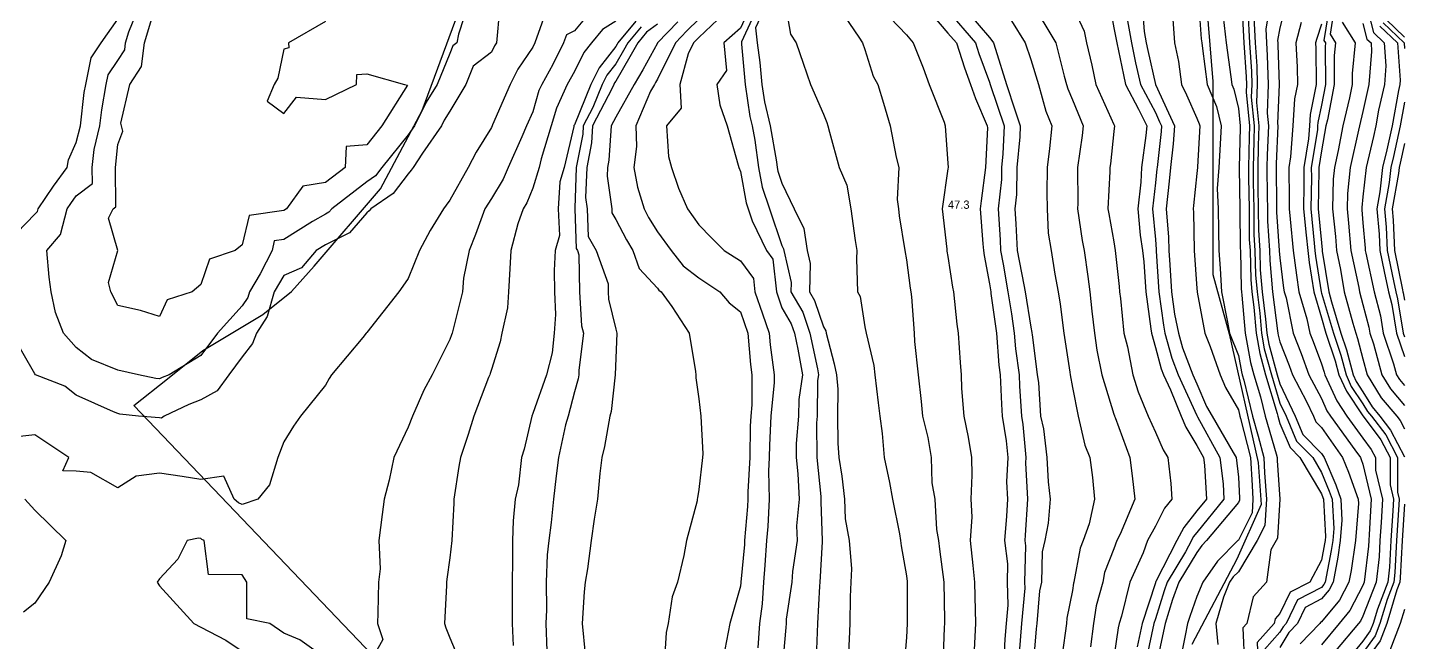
# Model space of a CAD drawing. Extents: x 0 to 335, y 0 to 561.
# Drawn here: x 169.1 to 335, y 197.7 to 271.9 of the extents above; entities that cross this region are included whole.
import ezdxf

# ---------------------------------------------------------------- set-up
doc = ezdxf.new("R2010")
doc.units = 0
for name, color, linetype in [('CONTOURS_MAJEURES', 3, 'CONTINUOUS'), ('CONTOURS_MINEURES', 8, 'CONTINUOUS'), ('PARCELLE', 4, 'CONTINUOUS'), ('POINTS_COTES', 7, 'CONTINUOUS')]:
    doc.layers.add(name, color=color, linetype=linetype)

msp = doc.modelspace()

# ---------------------------------------------------------------- linework, layer by layer
at = {"layer": 'CONTOURS_MAJEURES'}
for points in [[(222.335, 274.997), (221.057, 271.056), (220.844, 270.001), (220.365, 269.637), (220, 268.73), (218.461, 265.004), (217.151, 262.849), (215.745, 259.997), (214.997, 258.923), (211.82, 255), (211.029, 253.975), (210.005, 253.275), (205.79, 250.004), (205.425, 249.58), (205.002, 249.373), (203.456, 248.456), (199.999, 246.318), (198.847, 246.15), (198.58, 244.996), (197.162, 242.163), (195.855, 240), (195.671, 239.326), (194.996, 238.295), (191.99, 235.004), (190.004, 232.318), (186.192, 229.996), (185.326, 229.672), (185.001, 229.516), (184.57, 229.565), (182.499, 229.996), (179.998, 230.54), (176.842, 231.845), (174.995, 233.289), (173.454, 235.004), (172.499, 237.502), (171.989, 240), (171.745, 241.744), (171.444, 244.996), (173.081, 246.916), (173.905, 250.004), (174.347, 250.652), (174.995, 251.553), (176.934, 253.063), (176.923, 255), (177.139, 257.142), (177.837, 259.997), (178.064, 261.932), (178.611, 265.004), (178.845, 266.156), (179.998, 267.889), (180.825, 269.175), (180.935, 270.001), (181.33, 271.331), (182.801, 274.997)], [(257.393, 274.997), (255.118, 270.119), (255.131, 270.001), (255.154, 269.847), (255.582, 265.004), (256.154, 261.152), (256.429, 259.997), (256.729, 258.27), (257.173, 255), (257.616, 252.617), (258.497, 250.004), (260.003, 245.594), (260.199, 245.193), (260.228, 244.996), (261.125, 241.123), (261.09, 240), (262.534, 237.537), (263.387, 235.004), (264.285, 230.708), (264.417, 229.996), (264.311, 229.312), (264.253, 225), (264.183, 224.188), (264.225, 220.003), (264.692, 215.3), (264.706, 214.996), (264.676, 214.676), (264.874, 209.999), (264.852, 209.857), (264.59, 205.003), (264.516, 204.522), (264.309, 199.996), (264.151, 195.844)], [(280.004, 273.854), (283.309, 270.001), (283.718, 268.721), (284.996, 265.26), (285.076, 265.004), (285.115, 264.886), (286.762, 259.997), (286.616, 256.618), (286.455, 255), (286.444, 253.554), (286.038, 250.004), (286.281, 246.282), (286.342, 244.996), (286.664, 243.331), (287.229, 240), (287.671, 237.329), (287.998, 235.004), (288.133, 233.136), (288.589, 229.996), (288.639, 228.637), (288.859, 225), (289.019, 224.02), (289.387, 220.003), (289.36, 219.363), (289.59, 214.996), (289.32, 210.678), (289.267, 209.999), (289.352, 209.353), (289.242, 205.003), (289.267, 204.27), (288.887, 199.996), (288.582, 196.415)], [(316.146, 273.853), (316.35, 270.001), (316.568, 266.57), (316.617, 265.004), (316.554, 263.449), (316.916, 259.997), (316.841, 258.158), (316.771, 255), (316.789, 253.213), (316.842, 250.004), (316.863, 246.861), (316.993, 244.996), (317.059, 242.057), (317.244, 240), (317.567, 237.434), (317.783, 235.004), (318.118, 233.12), (318.969, 229.996), (319.996, 226.571), (320.736, 225), (321.995, 222), (323.952, 220.003), (324.999, 218.23), (325.952, 215.95), (326.299, 214.996), (326.477, 211.475), (326.36, 209.999), (326.183, 208.816), (325.447, 205.003), (325.294, 204.707), (324.999, 204.351), (322.137, 202.86), (320.764, 199.996), (320.385, 199.607), (319.996, 198.949), (318.132, 196.864)], [(326.051, 274.997), (325.308, 270.309), (325.499, 270.001), (325.452, 269.548), (325.481, 265.004), (324.999, 262.5), (324.574, 260.422), (324.547, 259.997), (324.512, 259.511), (323.77, 255), (323.79, 253.793), (323.724, 250.004), (324.128, 245.868), (324.218, 244.996), (324.305, 244.304), (324.954, 240), (324.999, 239.85), (326.445, 235.004), (327.342, 232.342), (327.963, 229.996), (328.596, 228.592), (330.002, 226.49), (330.563, 225.56), (331.037, 225), (332.741, 222.739), (334.168, 220.003), (334.175, 215.826), (334.37, 214.996), (334.331, 214.323), (334.041, 209.999), (333.851, 206.155), (333.718, 205.003), (332.913, 202.91), (332.058, 199.996), (331.48, 198.52), (330.002, 196.469)], [(301.459, 273.542), (302.112, 270.001), (302.611, 267.612), (303.202, 265.004), (304.997, 261.598), (305.505, 260.505), (305.73, 259.997), (305.685, 259.31), (305.193, 255), (305.174, 254.824), (304.997, 253.127), (304.642, 250.004), (304.997, 246.295), (305.102, 245.101), (305.104, 244.996), (305.112, 244.882), (305.399, 240), (305.96, 235.965), (306.151, 235.004), (306.983, 231.984), (307.736, 229.996), (310, 225.076), (310.023, 225.023), (310.036, 225), (310.086, 224.914), (312.756, 220.003), (313.15, 216.851), (313.251, 214.996), (310, 210.988), (309.561, 210.438), (309.338, 209.999), (308.642, 208.643), (306.427, 205.003), (306.047, 203.952), (304.997, 200.562), (304.816, 199.996), (303.953, 196.044)], [(332.425, 272.421), (334.957, 270.001), (335.005, 269.334)], [(243.048, 271.955), (241.438, 270.001), (240.925, 269.078), (240.002, 267.492), (238.907, 266.097), (238.361, 265.004), (237.232, 262.233), (236.078, 259.997), (236.005, 258.991), (235.236, 255), (235.063, 250.069), (235.073, 250.004), (235.228, 245.226), (235.362, 244.996), (235.558, 244.437), (235.62, 240), (235.876, 235.88), (236.088, 235.004), (235.549, 230.547), (235.525, 229.996), (235.475, 229.52), (234.999, 227.929), (234.252, 225), (233.949, 223.951), (233.104, 220.003), (232.806, 217.809), (232.497, 214.996), (232.188, 212.189), (231.908, 209.999), (231.707, 208.29), (231.618, 205.003), (231.648, 201.65), (231.564, 199.996), (231.704, 196.705)], [(335.005, 262.858), (334.495, 259.997), (333.68, 256.324), (333.367, 255), (333.166, 253.164), (332.594, 250.004), (332.785, 247.782), (332.907, 244.996), (333.665, 241.338), (333.952, 240), (334.17, 239.166), (334.86, 235.004), (335.005, 234.576)]]:
    msp.add_lwpolyline(points, dxfattribs=at)
at = {"layer": 'CONTOURS_MINEURES'}
for points in [[(225.963, 274.037), (225.618, 270.001), (225.368, 269.636), (225.003, 268.89), (222.793, 267.211), (221.906, 265.004), (220, 261.781), (219.326, 260.672), (218.993, 259.997), (216.7, 256.701), (215.577, 255), (215.335, 254.663), (214.997, 254.217), (213.163, 251.84), (210.478, 250.004), (210.268, 249.74), (210.005, 249.519), (207.914, 247.089), (205.002, 245.664), (203.876, 244.996), (202.124, 242.875), (199.999, 241.959), (198.815, 240), (197.998, 237.002), (196.689, 235.004), (196.219, 233.78), (194.996, 232.142), (193.365, 229.996), (191.955, 228.044), (190.004, 226.963), (188.574, 226.427), (185.601, 225), (185.255, 224.746), (185.001, 224.79), (182.499, 225), (180.257, 225.258), (179.998, 225.312), (179.48, 225.517), (174.995, 227.522), (173.621, 228.621), (170.097, 229.996), (170.003, 230.107), (167.18, 235.004)], [(205.002, 272.579), (200.555, 270.001), (200.588, 269.413), (199.999, 269.26), (199.257, 265.746), (198.837, 265.004), (197.98, 262.984), (199.999, 261.514), (201.533, 263.469), (205.002, 263.172), (208.754, 265.004), (208.814, 266.194), (210.005, 266.285), (214.543, 265.004), (214.886, 264.893), (211.82, 259.997), (210.005, 257.707), (207.504, 257.499), (207.404, 255), (205.002, 253.17), (202.27, 252.732), (200.336, 250.004), (199.999, 249.795), (195.815, 249.184), (194.996, 245.643), (194.128, 244.996), (191.058, 243.942), (190.004, 240.869), (188.951, 240), (185.963, 239.039), (185.001, 237.002), (182.727, 237.729), (179.998, 238.335), (179.148, 240), (178.872, 241.124), (179.998, 244.996), (178.872, 248.877), (179.421, 250.004), (179.745, 250.257), (179.718, 255), (179.998, 257.776), (180.614, 259.382), (180.443, 259.997), (180.346, 260.345), (181.456, 265.004), (182.842, 267.16), (183.219, 270.001), (184.579, 274.575)], [(254.592, 274.997), (249.997, 270.661), (249.664, 270.333), (249.348, 270.001), (248.694, 268.697), (247.699, 265.004), (247.862, 262.138), (246.083, 259.997), (246.332, 256.329), (246.718, 255), (247.528, 252.475), (248.643, 250.004), (249.997, 248.061), (251.515, 246.516), (253.033, 244.996), (255, 243.734), (256.59, 241.588), (256.758, 240), (257.668, 237.335), (258.468, 235.004), (258.592, 233.592), (259.053, 229.996), (259.056, 229.05), (258.665, 225), (258.504, 221.5), (258.483, 220.003), (258.381, 218.38), (258.458, 214.996), (258.307, 211.693), (258.163, 209.999), (257.967, 207.036), (257.773, 205.003), (257.61, 202.39), (257.322, 199.996), (257.097, 197.094)], [(256.49, 274.997), (255, 271.802), (253.003, 270.001), (253.316, 266.685), (252.181, 265.004), (252.533, 262.535), (253.41, 259.997), (254.74, 255.26), (254.827, 255), (255, 254.513), (255.706, 250.709), (255.944, 250.004), (256.435, 248.568), (258.132, 244.996), (258.927, 243.922), (259.343, 240), (260.003, 238.07), (261.135, 236.137), (261.517, 235.004), (261.919, 233.081), (262.489, 229.996), (262.032, 227.03), (262.004, 225), (261.724, 221.726), (261.741, 220.003), (261.933, 218.067), (262.078, 214.996), (261.773, 211.771), (261.848, 209.999), (261.286, 206.288), (261.217, 205.003), (260.522, 200.516), (260.498, 199.996), (260.48, 199.518), (260.083, 194.999)], [(258.296, 274.997), (256.808, 271.807), (257.005, 270.001), (257.358, 267.645), (257.592, 265.004), (257.904, 262.903), (258.595, 259.997), (259.348, 255.654), (259.437, 255), (259.525, 254.524), (260.003, 253.108), (261.497, 250.004), (262.646, 247.647), (263.049, 244.996), (263.415, 243.415), (263.309, 240), (263.932, 238.936), (264.995, 235.781), (265.286, 235.294), (265.33, 235.004), (266.317, 231.319), (266.565, 229.996), (266.746, 228.247), (266.697, 225), (266.73, 221.736), (266.871, 220.003), (267.222, 217.774), (267.539, 214.996), (267.634, 212.635), (268.094, 209.999), (268.401, 206.598), (268.305, 205.003), (268.225, 203.229), (268.2, 199.996), (268.127, 198.127), (267.958, 194.999)], [(260.34, 274.997), (261.043, 271.041), (261.724, 270.001), (262.563, 267.566), (263.446, 265.004), (264.995, 261.399), (265.405, 260.407), (265.522, 259.997), (265.748, 259.245), (266.886, 255), (267.838, 252.843), (268.309, 250.004), (268.821, 246.175), (269.016, 244.996), (268.972, 243.972), (269.103, 240), (269.437, 239.44), (269.998, 235.784), (270.143, 235.004), (271.097, 231.096), (271.21, 229.996), (271.612, 226.611), (271.785, 225), (272.095, 222.905), (272.335, 220.003), (272.972, 217.027), (273.314, 214.996), (274.161, 210.838), (274.299, 209.999), (274.355, 209.354), (275.001, 205.743), (275.079, 205.081), (275.089, 205.003), (275.091, 204.913), (275.091, 199.996), (275.001, 198.33), (274.743, 194.999)], [(266.344, 274.997), (269.283, 270.714), (269.695, 270.001), (269.998, 269.217), (271.008, 266.013), (271.546, 265.004), (272.263, 262.738), (273.045, 259.997), (273.75, 256.249), (274.088, 255), (273.879, 251.125), (274.039, 250.004), (274.138, 249.141), (274.828, 244.996), (275.001, 243.843), (275.446, 240.444), (275.525, 240), (275.6, 239.402), (275.918, 235.004), (275.99, 234.014), (276.419, 229.996), (276.781, 226.777), (276.95, 225), (277.572, 222.432), (277.98, 220.003), (278.05, 216.951), (278.416, 214.996), (278.644, 211.357), (278.851, 209.999), (278.972, 208.969), (279.497, 205.003), (279.578, 200.422), (279.578, 199.996), (279.553, 199.546), (279.407, 194.999)], [(276.722, 274.997), (280.004, 271.197), (281.03, 270.001), (281.991, 266.992), (282.725, 265.004), (283.32, 263.323), (284.747, 259.997), (284.76, 259.76), (284.524, 255), (284.018, 250.983), (283.899, 250.004), (284.2, 245.795), (284.274, 244.996), (284.367, 244.367), (284.996, 240.975), (285.162, 240), (285.194, 239.802), (285.869, 235.004), (286.148, 231.149), (286.315, 229.996), (286.444, 226.446), (286.532, 225), (287.017, 222.022), (287.203, 220.003), (287.075, 217.077), (287.185, 214.996), (287.056, 212.939), (286.827, 209.999), (287.196, 207.2), (287.14, 205.003), (287.233, 202.235), (287.034, 199.996), (286.874, 198.12), (286.718, 194.999)], [(281.263, 274.997), (284.996, 270.667), (285.302, 270.306), (285.493, 270.001), (285.752, 269.245), (287.077, 265.004), (288.075, 261.923), (288.724, 259.997), (288.666, 258.666), (288.301, 255), (288.277, 251.724), (288.08, 250.004), (288.197, 248.2), (288.352, 244.996), (289.153, 240.845), (289.296, 240), (289.999, 235.753), (290.102, 235.106), (290.115, 235.004), (290.136, 234.867), (290.754, 229.996), (290.922, 229.074), (291.164, 225), (291.536, 223.465), (291.925, 220.003), (292.096, 217.095), (292.306, 214.996), (292.096, 212.094), (291.683, 209.999), (291.346, 208.654), (291.26, 205.003), (291.052, 203.949), (290.714, 199.996), (290.627, 199.369), (290.287, 194.999)], [(290.045, 274.951), (293.016, 270.001), (294.002, 266.003), (294.307, 265.004), (294.457, 264.458), (295.002, 263.138), (296.305, 259.997), (296.176, 258.824), (295.608, 255), (295.642, 250.643), (295.609, 250.004), (296.197, 246.192), (296.418, 244.996), (296.868, 241.863), (297.096, 240), (297.338, 237.667), (297.667, 235.004), (297.956, 232.953), (298.527, 229.996), (300.005, 225.243), (300.063, 225.057), (300.086, 225), (300.152, 224.853), (301.918, 220.003), (302.194, 217.808), (302.536, 214.996), (300.77, 210.765), (300.357, 209.999), (300.005, 209.011), (298.869, 206.138), (298.663, 205.003), (297.873, 202.13), (297.535, 199.996), (297.188, 197.182)], [(295.002, 274.42), (296.418, 271.415), (296.688, 270.001), (297.342, 267.341), (297.833, 265.004), (300.005, 260.156), (300.083, 259.997), (300.005, 259.308), (299.58, 255.425), (299.517, 255), (299.52, 254.516), (299.288, 250.004), (299.384, 249.382), (300.005, 246.018), (300.17, 244.996), (300.644, 240.639), (300.682, 240), (300.794, 239.21), (301.187, 235.004), (301.654, 233.35), (302.295, 229.996), (302.932, 227.929), (304.145, 225), (304.997, 223.092), (305.927, 220.932), (306.496, 220.003), (306.869, 216.869), (306.97, 214.996), (306.095, 213.9), (304.997, 211.745), (304.054, 209.999), (303.534, 208.535), (301.918, 205.003), (300.913, 200.906), (300.62, 199.996), (300.51, 199.49), (300.005, 195.924)], [(299.497, 274.49), (300.005, 271.826), (300.342, 270.001), (301.147, 266.147), (301.406, 265.004), (302.978, 262.023), (303.968, 259.997), (303.837, 258.835), (303.327, 255), (303.233, 253.235), (302.866, 250.004), (303.17, 246.83), (303.465, 244.996), (303.616, 243.613), (303.832, 240), (304.465, 235.536), (304.515, 235.004), (304.997, 233.295), (305.71, 230.71), (305.98, 229.996), (306.817, 228.179), (308.085, 225), (308.661, 223.662), (310, 221.477), (310.802, 220.003), (310.916, 219.087), (311.14, 214.996), (310, 213.591), (308.406, 211.592), (307.595, 209.999), (305.069, 205.074), (305.025, 205.003), (305.018, 204.982), (304.997, 204.916), (303.417, 199.996), (302.805, 197.193)], [(303.353, 274.997), (303.63, 271.369), (303.882, 270.001), (304.075, 269.077), (304.997, 265.004), (306.586, 261.587), (307.289, 259.997), (307.148, 257.849), (306.823, 255), (306.645, 253.354), (306.297, 250.004), (306.595, 246.596), (306.62, 244.996), (306.753, 243.244), (306.943, 240), (307.316, 237.319), (307.775, 235.004), (308.256, 233.258), (309.491, 229.996), (310, 228.89), (311.166, 226.163), (311.836, 225), (314.362, 220.644), (314.71, 220.003), (315.003, 217.656), (315.132, 215.125), (315.141, 214.996), (315.133, 214.866), (315.003, 214.61), (311.171, 209.999), (310.588, 209.413), (310, 208.572), (307.828, 205.003), (307.077, 202.922), (306.171, 199.996), (305.151, 195.153)], [(310.198, 274.997), (310.515, 270.515), (310.574, 270.001), (310.666, 269.336), (311.244, 265.004), (312.356, 262.354), (312.922, 259.997), (312.803, 257.799), (312.657, 255), (312.438, 252.438), (312.546, 250.004), (312.592, 247.41), (312.628, 244.996), (312.792, 242.788), (312.947, 240), (313.675, 236.33), (313.916, 235.004), (315.003, 232.335), (315.357, 230.351), (315.453, 229.996), (315.646, 229.353), (316.705, 225), (317.398, 222.603), (318.064, 220.003), (318.158, 218.16), (318.367, 214.996), (318.182, 211.815), (317.264, 209.999), (315.003, 206.257), (314.378, 205.628), (313.942, 205.003), (313.189, 203.187), (312.276, 199.996), (312.535, 197.465)], [(315.432, 274.568), (315.673, 270.001), (315.932, 265.933), (315.961, 265.004), (315.924, 264.081), (316.352, 259.997), (316.299, 258.7), (316.217, 255), (316.229, 253.774), (316.291, 250.004), (316.316, 246.313), (316.408, 244.996), (316.486, 241.484), (316.62, 240), (316.853, 238.149), (317.132, 235.004), (317.566, 232.566), (318.266, 229.996), (319.664, 225.331), (319.745, 225), (319.996, 224.132), (321.217, 221.223), (322.412, 220.003), (324.999, 215.622), (325.183, 215.18), (325.25, 214.996), (325.478, 210.478), (325.44, 209.999), (325.383, 209.616), (324.999, 207.625), (323.588, 205.003), (321.226, 203.772), (319.996, 201.205), (319.426, 200.567), (319.29, 199.996), (317.266, 197.732), (317.383, 194.999)], [(318.883, 274.997), (318.289, 271.709), (318.379, 270.001), (318.476, 268.479), (318.585, 265.004), (318.445, 261.552), (318.608, 259.997), (318.467, 256.53), (318.433, 255), (318.468, 251.533), (318.493, 250.004), (318.503, 248.507), (318.749, 244.996), (318.776, 243.776), (319.116, 240), (319.71, 235.29), (319.735, 235.004), (319.775, 234.782), (319.996, 233.971), (321.107, 231.109), (321.521, 229.996), (323.206, 226.79), (324.049, 225), (324.33, 224.331), (324.999, 223.649), (327.527, 220.003), (328.257, 218.257), (329.446, 214.996), (329.472, 214.467), (329.119, 209.999), (328.585, 206.418), (328.312, 205.003), (327.182, 202.817), (324.999, 200.19), (324.871, 200.123), (324.81, 199.996), (322.436, 197.559)], [(320.642, 274.351), (319.996, 271.822), (319.717, 270.279), (319.732, 270.001), (319.748, 269.752), (319.897, 265.004), (319.706, 260.288), (319.736, 259.997), (319.551, 255.445), (319.541, 255), (319.587, 250.413), (319.594, 250.004), (319.596, 249.604), (319.92, 244.996), (319.921, 244.922), (319.996, 244.094), (320.45, 240.454), (320.519, 240), (320.737, 239.259), (321.6, 235.004), (322.551, 232.554), (323.503, 229.996), (324.999, 227.149), (325.666, 225.667), (326.113, 225), (329.044, 220.96), (329.707, 220.003), (329.794, 219.796), (330.002, 219.226), (330.994, 214.996), (330.747, 210.744), (330.697, 209.999), (330.664, 209.338), (330.165, 205.003), (330.002, 204.578), (328.441, 201.558), (327.143, 199.996), (324.999, 197.421)], [(326.67, 274.997), (326.043, 271.044), (326.69, 270.001), (326.53, 268.472), (326.552, 265.004), (325.729, 260.727), (325.552, 259.997), (324.999, 256.977), (324.674, 255), (324.679, 254.681), (324.597, 250.004), (324.999, 245.891), (325.079, 245.076), (325.085, 244.996), (325.108, 244.887), (325.877, 240), (326.214, 238.786), (327.343, 235.004), (328.014, 233.014), (328.812, 229.996), (329.181, 229.177), (330.002, 227.951), (331.113, 226.11), (332.052, 225), (333.32, 223.317), (335.005, 220.088)], [(330.305, 274.997), (331.256, 271.254), (332.567, 270.001), (332.765, 267.241), (332.582, 265.004), (331.888, 261.885), (331.552, 259.997), (331.27, 258.73), (330.389, 255), (330.002, 251.457), (329.864, 250.142), (329.861, 250.004), (329.874, 249.876), (330.002, 248.299), (330.262, 245.257), (330.274, 244.996), (330.345, 244.654), (331.342, 240), (332.099, 237.099), (332.447, 235.004), (333.702, 231.3), (334.061, 229.996), (334.416, 229.408), (335.005, 228.711)], [(231.471, 273.524), (230.254, 270.001), (229.996, 269.484), (228.173, 266.829), (227.28, 265.004), (225.152, 260.146), (225.087, 259.997), (225.003, 259.803), (223.155, 256.846), (222.205, 255), (220, 251.064), (219.557, 250.447), (219.222, 250.004), (217.614, 247.385), (216.336, 244.996), (214.997, 241.606), (214.327, 240.671), (213.86, 240), (210.005, 235.084), (209.962, 235.046), (209.924, 235.004), (209.505, 234.503), (205.74, 229.996), (205.471, 229.528), (205.002, 228.747), (202, 225), (201.184, 223.816), (199.999, 221.899), (199.265, 220.003), (198.263, 216.733), (196.849, 214.996), (194.996, 214.347), (194.554, 214.554), (193.998, 214.996), (192.777, 217.778), (190.004, 217.38), (187.734, 217.732), (185.001, 218.137), (182.21, 217.79), (179.998, 216.346), (176.767, 218.23), (174.995, 218.366), (173.394, 218.397), (174.092, 220.003), (170.003, 222.751), (167.481, 222.482)], [(167.859, 247.142), (170.003, 249.34), (170.308, 249.698), (170.389, 250.004), (172.259, 252.743), (173.882, 255), (174.068, 255.928), (174.995, 257.979), (175.488, 259.997), (175.962, 264.036), (176.134, 265.004), (176.786, 268.212), (177.976, 270.001), (179.998, 272.863)], [(236.607, 273.391), (234.999, 271.47), (234.036, 270.961), (233.705, 270.001), (232.411, 267.416), (231.07, 265.004), (230.734, 264.265), (229.996, 261.697), (229.247, 259.997), (228.684, 258.684), (227.028, 255), (226.436, 253.567), (225.003, 251.262), (224.205, 250.004), (223.088, 246.913), (222.321, 244.996), (221.638, 241.635), (221.527, 240), (220.341, 235.344), (220.268, 235.004), (220.21, 234.794), (220, 234.265), (217.85, 229.996), (216.853, 228.143), (215.498, 225), (214.997, 223.674), (213.269, 220.003), (212.699, 217.301), (212.073, 214.996), (211.833, 213.167), (211.453, 209.999), (211.589, 206.588), (211.413, 205.003), (211.319, 201.313), (211.274, 199.996), (211.925, 198.074), (210.205, 194.999)], [(240.002, 272.615), (238.393, 271.607), (237.049, 270.001), (236.148, 268.853), (234.999, 266.55), (234.139, 265.004), (232.845, 262.152), (232.225, 259.997), (231.012, 256.015), (230.777, 255), (229.996, 252.478), (229.272, 250.728), (228.822, 250.004), (228.177, 248.18), (227.342, 244.996), (227.225, 242.773), (227.048, 240), (226.935, 238.067), (226.259, 235.004), (226.042, 233.961), (225.003, 230.635), (224.864, 230.136), (224.808, 229.996), (224.666, 229.659), (222.884, 225), (222.209, 222.794), (221.278, 220.003), (221.066, 218.937), (220.477, 214.996), (220.464, 214.533), (220.244, 209.999), (220, 207.942), (219.64, 205.363), (219.603, 205.003), (219.59, 204.593), (219.341, 199.996), (219.497, 199.493), (220, 198.297), (220.977, 195.975)], [(242.391, 272.61), (240.241, 270.001), (240.155, 269.847), (240.002, 269.582), (237.987, 267.016), (236.983, 265.004), (234.999, 260.132), (234.956, 260.039), (234.944, 259.997), (234.92, 259.919), (233.782, 255), (233.237, 253.241), (233.051, 250.004), (233.195, 246.802), (232.702, 244.996), (232.569, 242.57), (232.599, 240), (232.744, 237.255), (232.58, 235.004), (232.346, 232.651), (231.663, 229.996), (229.996, 225.319), (229.89, 225), (228.969, 221.031), (228.624, 220.003), (228.274, 216.723), (227.862, 214.996), (227.616, 212.381), (227.54, 209.999), (227.559, 207.561), (227.499, 205.003), (227.499, 202.499), (227.519, 199.996), (227.622, 197.375)], [(245.005, 272.254), (243.705, 271.299), (242.635, 270.001), (241.695, 268.309), (240.002, 265.401), (239.827, 265.179), (239.74, 265.004), (239.559, 264.562), (237.202, 259.997), (237.054, 257.944), (236.487, 255), (236.359, 251.363), (236.553, 250.004), (236.661, 246.661), (237.636, 244.996), (239.057, 240.943), (239.07, 240), (239.124, 239.124), (240.002, 235.503), (240.123, 235.004), (240.002, 231.999), (239.914, 229.996), (239.446, 225.555), (239.279, 225), (238.641, 221.362), (238.316, 220.003), (238.087, 218.087), (237.778, 214.996), (237.404, 212.594), (237.033, 209.999), (236.582, 206.584), (236.301, 205.003), (236.179, 203.822), (235.949, 199.996), (236.318, 196.316)], [(247.448, 272.551), (245.026, 270.001), (245.005, 269.958), (243.234, 266.772), (242.205, 265.004), (240.002, 261.064), (239.451, 259.997), (239.152, 255.849), (238.988, 255), (238.952, 253.952), (239.513, 250.004), (239.528, 249.53), (240.002, 248.723), (241.282, 246.278), (242.063, 244.996), (242.794, 242.788), (245.005, 240.433), (245.194, 240.19), (245.443, 240), (246.759, 238.245), (248.834, 235.004), (249.59, 230.404), (249.621, 229.996), (249.633, 229.632), (249.997, 227.082), (250.244, 225), (250.469, 220.475), (250.443, 220.003), (249.997, 216.151), (249.837, 215.156), (249.814, 214.996), (249.78, 214.779), (248.51, 209.999), (248.205, 208.206), (247.428, 205.003), (246.787, 203.215), (246.314, 199.996), (246.07, 198.93), (245.819, 194.999)], [(249.997, 272.862), (248.556, 271.442), (247.187, 270.001), (245.005, 265.65), (244.774, 265.235), (244.639, 265.004), (244.175, 264.174), (242.392, 259.997), (242.478, 257.523), (242.182, 255), (242.604, 252.603), (243.398, 250.004), (243.951, 248.949), (245.005, 247.218), (246.643, 244.996), (248.114, 243.112), (249.997, 241.674), (252.518, 240), (253.666, 238.668), (255, 237.596), (255.889, 235.004), (256.221, 231.218), (256.378, 229.996), (256.387, 226.385), (256.254, 225), (256.199, 223.802), (256.145, 220.003), (255.886, 215.882), (255.906, 214.996), (255.866, 214.131), (255.516, 209.999), (255.484, 209.516), (255.054, 205.003), (255.051, 204.952), (255, 204.526), (253.715, 199.996), (253.142, 196.855)], [(273.028, 273.027), (275.001, 270.968), (275.812, 270.001), (277.01, 267.01), (277.754, 265.004), (279.565, 260.436), (279.687, 259.997), (280.004, 255.455), (280.028, 255.024), (280.026, 255), (280.024, 254.98), (280.004, 254.815), (279.323, 250.004), (279.857, 245.144), (279.878, 244.996), (279.893, 244.885), (280.004, 244.262), (280.557, 240.553), (280.659, 240), (281.084, 236.084), (281.252, 235.004), (281.468, 231.465), (281.588, 229.996), (281.651, 228.347), (281.928, 225), (282.462, 222.464), (282.838, 220.003), (282.875, 217.876), (282.757, 214.996), (282.871, 212.868), (282.702, 209.999), (282.999, 207.002), (283.217, 205.003), (283.243, 203.244), (283.338, 199.996), (283.174, 196.822)], [(287.657, 272.657), (289.312, 270.001), (289.999, 268.002), (290.915, 265.004), (291.795, 261.795), (292.538, 259.997), (292.26, 257.258), (291.95, 255), (291.928, 251.93), (291.942, 250.004), (292.071, 247.07), (292.429, 244.996), (292.879, 242.12), (293.282, 240), (293.517, 238.516), (293.978, 235.004), (294.684, 230.315), (294.724, 229.996), (295.002, 228.476), (295.704, 225), (296.516, 221.515), (297.097, 220.003), (297.405, 217.599), (297.645, 214.996), (297.016, 212.011), (296.279, 209.999), (295.917, 209.086), (295.177, 205.003), (295.139, 204.866), (295.002, 204.002), (294.344, 200.654), (294.287, 199.996), (293.763, 196.237)], [(307.113, 272.884), (307.297, 270.001), (307.769, 267.772), (308.164, 265.004), (308.747, 263.75), (310, 260.914), (310.271, 260.268), (310.337, 259.997), (310.069, 255.069), (310.065, 255), (310, 254.243), (309.588, 250.415), (309.546, 250.004), (309.582, 249.585), (309.652, 244.996), (310, 240.4), (310.028, 240.028), (310.03, 240), (310.037, 239.964), (310.938, 235.004), (311.584, 233.418), (312.787, 229.996), (313.45, 228.445), (315.003, 225.749), (315.186, 225), (315.26, 224.743), (316.474, 220.003), (316.645, 216.642), (316.754, 214.996), (316.657, 213.341), (315.003, 210.068), (314.947, 209.999), (312.483, 207.52), (310.724, 205.003), (310, 203.256), (309.136, 200.861), (308.868, 199.996), (308.566, 198.563), (307.862, 194.999)], [(313.155, 273.151), (313.517, 270.001), (314.081, 265.925), (314.204, 265.004), (314.441, 264.441), (315.003, 262.097), (315.223, 259.997), (315.215, 259.785), (315.109, 255), (315.11, 254.894), (315.191, 250.004), (315.222, 245.216), (315.238, 244.996), (315.341, 240.338), (315.372, 240), (315.425, 239.578), (315.83, 235.004), (316.461, 231.459), (316.86, 229.996), (317.655, 227.342), (318.225, 225), (319.536, 220.463), (319.654, 220.003), (319.67, 219.677), (319.98, 214.996), (319.706, 210.289), (319.56, 209.999), (318.893, 208.896), (318.365, 205.003), (316.778, 203.223), (316.005, 199.996), (315.532, 199.466), (315.725, 194.999)], [(316.86, 273.139), (317.026, 270.001), (317.204, 267.206), (317.273, 265.004), (317.184, 262.817), (317.48, 259.997), (317.383, 257.615), (317.325, 255), (317.348, 252.653), (317.392, 250.004), (317.409, 247.41), (317.579, 244.996), (317.631, 242.63), (317.868, 240), (318.282, 236.719), (318.434, 235.004), (318.67, 233.674), (319.672, 229.996), (319.996, 228.917), (321.84, 225), (322.773, 222.777), (324.999, 220.506), (325.347, 220.003), (326.72, 216.719), (327.348, 214.996), (327.475, 212.473), (327.279, 209.999), (326.984, 208.017), (326.402, 205.003), (325.924, 204.077), (324.999, 202.964), (323.048, 201.948), (322.113, 199.996), (321.069, 198.924), (319.996, 197.112)], [(322.545, 272.451), (321.918, 270.001), (322.085, 267.091), (322.099, 265.004), (321.742, 263.256), (321.54, 259.997), (321.271, 256.274), (321.061, 255), (321.124, 251.131), (321.105, 250.004), (321.225, 248.774), (321.617, 244.996), (321.992, 241.994), (322.293, 240), (323.251, 236.749), (323.605, 235.004), (323.995, 233.999), (324.999, 231.301), (325.328, 230.326), (325.415, 229.996), (326.838, 226.837), (328.067, 225), (330.002, 222.333), (331.003, 221.004), (331.525, 220.003), (331.528, 218.475), (332.344, 214.996), (332.181, 212.176), (332.035, 209.999), (331.939, 208.065), (331.586, 205.003), (330.002, 200.883), (329.7, 200.298), (329.448, 199.996), (326.712, 196.71)], [(324.999, 272.265), (324.447, 270.552), (324.306, 270.001), (324.344, 269.346), (324.373, 265.004), (323.63, 261.367), (323.545, 259.997), (323.432, 258.432), (322.867, 255), (322.901, 252.906), (322.851, 250.004), (323.16, 246.837), (323.351, 244.996), (323.534, 243.534), (324.067, 240), (324.999, 236.84), (325.547, 235.004), (326.671, 231.67), (327.114, 229.996), (328.01, 228.007), (330.002, 225.029), (330.013, 225.011), (330.022, 225), (332.161, 222.16), (333.287, 220.003), (333.293, 216.709), (333.695, 214.996), (333.614, 213.607), (333.373, 209.999), (333.214, 206.792), (333.008, 205.003), (331.758, 201.753), (331.242, 199.996), (330.893, 199.105), (330.002, 197.868), (327.616, 194.999)], [(327.515, 272.513), (329.073, 270.001), (328.686, 266.318), (328.695, 265.004), (328.383, 263.384), (327.566, 259.997), (327.02, 257.019), (326.561, 255), (326.413, 253.588), (326.35, 250.004), (326.677, 246.676), (326.813, 244.996), (327.303, 242.695), (327.727, 240), (328.773, 236.23), (329.139, 235.004), (329.357, 234.358), (330.002, 231.922), (330.531, 229.996), (332.214, 227.209), (334.081, 225), (334.478, 224.474), (335.005, 223.464)], [(330.002, 272.345), (330.477, 270.475), (330.974, 270.001), (331.049, 268.955), (330.726, 265.004), (330.002, 261.749), (329.579, 259.997), (329.484, 259.48), (328.467, 255), (328.138, 251.865), (328.106, 250.004), (328.275, 248.276), (328.541, 244.996), (329.497, 240.504), (329.576, 240), (330.002, 238.468), (330.719, 235.72), (330.838, 235.004), (331.268, 233.737), (332.296, 229.996), (333.315, 228.309), (335.005, 226.309)], [(332.815, 272.81), (335.005, 270.717)], [(332.036, 272.032), (334.16, 270.001), (334.481, 265.527), (334.438, 265.004), (334.276, 264.275), (333.514, 259.997), (332.877, 257.126), (332.374, 255), (332.052, 252.051), (331.681, 250.004), (331.944, 246.941), (332.029, 244.996), (332.558, 242.443), (333.082, 240), (333.48, 238.477), (334.056, 235.004), (335.005, 232.203)], [(335.005, 257.874), (334.483, 255.522), (334.359, 255), (334.28, 254.277), (333.507, 250.004), (333.626, 248.624), (333.785, 244.996), (334.772, 240.232), (334.822, 240), (334.86, 239.855), (335.005, 238.981)], [(168.794, 214.996), (170.003, 213.692), (173.72, 209.999), (173.156, 208.159), (171.744, 205.003), (170.003, 202.478), (168.642, 201.357)], [(335.005, 214.396), (334.71, 209.999), (334.488, 205.519), (334.429, 205.003), (334.069, 204.066), (332.874, 199.996), (332.066, 197.934), (330.002, 195.069), (329.943, 194.999), (328.085, 191.917), (327.124, 190.003), (325.599, 185.596), (325.456, 184.995), (324.999, 181.168), (324.914, 180.083), (324.894, 179.999), (324.889, 179.889), (324.999, 179.727), (328.867, 175.003), (329.38, 174.381), (330.002, 173.903), (334.446, 169.995), (335.005, 169.584)], [(205.002, 195.832), (201.945, 198.053), (199.999, 198.83), (198.331, 199.996), (195.561, 200.561), (195.561, 205.003), (194.996, 205.877), (190.928, 205.928), (190.42, 209.999), (190.136, 210.132), (190.004, 210.237), (189.704, 210.299), (188.336, 209.999), (187.224, 207.779), (185.001, 205.387), (184.738, 205.003), (185.001, 204.548), (189.17, 199.996), (190.004, 199.561), (192.999, 197.997), (194.996, 196.665)], [(335.005, 201.693), (334.507, 199.996), (333.239, 196.762), (331.969, 194.999), (330.002, 191.237), (329.537, 190.467), (329.304, 190.003), (328.934, 188.935), (327.995, 184.995), (327.724, 182.72), (328.049, 179.999), (330.002, 177.718), (331.261, 176.26), (332.86, 175.003), (335.005, 173.092)]]:
    msp.add_lwpolyline(points, dxfattribs=at)
at = {"layer": 'PARCELLE'}
for points in [[(262.914, 423.687), (270.163, 416.414), (282.956, 401.315), (290.43, 383.682), (299.184, 363.711), (299.229, 360.753), (298.92, 358.308), (292.694, 341.537), (289.52, 332.431), (288.821, 328.851), (288.658, 322.359), (289.929, 317.613), (290.871, 314.239), (297.138, 303.118), (303.745, 293.225), (309.938, 283.994), (310.624, 281.101), (311.925, 265.366), (311.924, 242.069), (313.886, 234.931), (317.378, 219.409), (317.727, 214.37), (314.813, 207.761), (309.381, 197.486)], [(210.696, 196.184), (181.94, 226.279), (185.965, 229.503), (190.232, 232.914), (192.261, 234.127), (197.486, 237.251), (200.928, 240.05), (203.662, 243.094), (211.646, 252.429), (216.662, 261.839), (221.824, 275.793)]]:
    msp.add_lwpolyline(points, dxfattribs=at)

# ---------------------------------------------------------------- texts
at = {"layer": 'POINTS_COTES'}
msp.add_text('47.3', height=1, dxfattribs=at).set_placement((280.004, 250.004))

doc.saveas('drawing.dxf')
